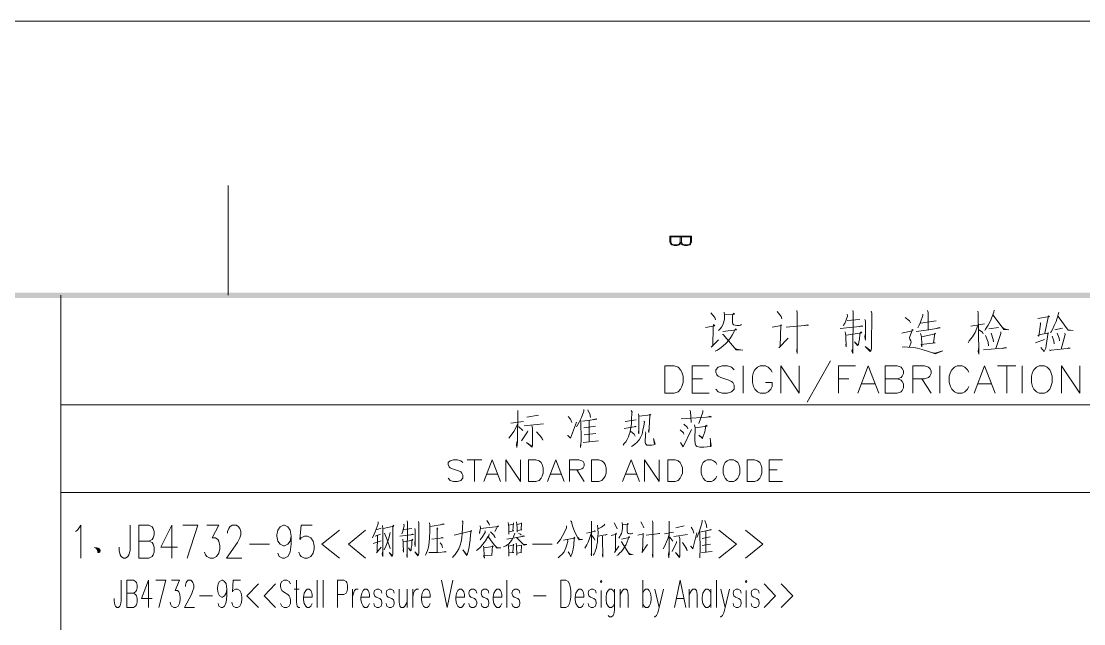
# Model space of a CAD drawing. Header units: millimetres. Extents: x 0 to 588, y 0 to 874.
# Drawn here: x 452.5 to 520.2, y 792.4 to 830.8 of the extents above; entities that cross this region are included whole.
import ezdxf

# ---------------------------------------------------------------- set-up
doc = ezdxf.new("R2010")
doc.units = ezdxf.units.MM
doc.layers.get('0').update_dxf_attribs({"lineweight": 18})

msp = doc.modelspace()

# ---------------------------------------------------------------- hatches: boundary and pattern name
for points in [[(580.623, 813.16), (580.623, 813.499), (6.985, 813.16)], [(580.623, 813.499), (6.985, 813.16), (6.985, 813.499)]]:
    msp.add_hatch(color=0).paths.add_polyline_path(points, flags=0)

# ---------------------------------------------------------------- linework, layer by layer
at = {"color": 0, "lineweight": 0}
for points in [[(587.608, 830.792), (0, 830.792)], [(465.688, 813.329), (465.688, 820.335)], [(495.236, 817.096), (493.839, 817.096)], [(494.58, 816.737), (494.496, 816.588), (494.432, 816.547), (494.305, 816.504), (494.115, 816.504), (493.966, 816.547), (493.903, 816.588), (493.839, 816.737), (493.839, 817.096)], [(495.173, 817.054), (493.903, 817.054)], [(494.496, 817.054), (494.496, 816.737), (494.432, 816.588), (494.305, 816.547), (494.115, 816.547), (493.966, 816.588), (493.903, 816.737), (493.903, 817.054)], [(495.236, 817.096), (495.236, 816.737), (495.173, 816.588), (495.11, 816.547), (494.961, 816.504), (494.771, 816.504), (494.644, 816.547), (494.58, 816.588), (494.496, 816.737)], [(495.173, 817.054), (495.173, 816.737), (495.11, 816.588), (494.961, 816.547), (494.771, 816.547), (494.644, 816.588), (494.58, 816.737), (494.58, 817.054)], [(455.02, 436.922), (455.02, 813.329)]]:
    msp.add_lwpolyline(points, dxfattribs=at)
at = {"color": 6, "lineweight": 0}
for points in [[(496.464, 812.207), (496.718, 811.911), (496.76, 811.762)], [(497.311, 812.25), (497.332, 812.059), (497.332, 811.826), (497.29, 811.635), (497.226, 811.445), (497.142, 811.297), (497.057, 811.191), (496.951, 811.086)], [(500.697, 812.292), (500.867, 812.08), (500.952, 811.974), (500.994, 811.826)], [(501.946, 812.355), (501.967, 812.207), (501.967, 809.625), (501.946, 809.815), (501.967, 810.027)], [(505.502, 812.355), (505.524, 812.25), (505.502, 809.625), (505.439, 809.794), (505.502, 809.942)], [(506.688, 812.313), (506.73, 812.186), (506.709, 810.069), (506.709, 809.942), (506.688, 809.837), (506.666, 809.794), (506.624, 809.752), (506.307, 810.069), (506.666, 809.794)], [(510.265, 812.355), (510.307, 812.229), (510.307, 811.149)], [(513.482, 812.313), (513.503, 812.186), (513.503, 812.101), (513.546, 809.773), (513.546, 809.583), (513.503, 809.752), (513.546, 810.027)], [(514.519, 812.376), (514.498, 812.25), (514.287, 811.699), (514.138, 811.424), (513.969, 811.17), (513.927, 811.086)], [(518.647, 812.25), (518.626, 812.165), (518.477, 811.657), (518.351, 811.403), (518.245, 811.149), (518.16, 811.001), (518.118, 810.958)], [(497.353, 812.08), (497.967, 812.123), (497.904, 812.186), (497.84, 812.016), (497.84, 811.572), (497.861, 811.509), (497.904, 811.445), (498.009, 811.424), (498.115, 811.403), (498.263, 811.403), (498.348, 811.424), (498.411, 811.466)], [(505.142, 812.123), (505.164, 811.995), (504.994, 811.53), (504.889, 811.403)], [(505.142, 811.721), (505.968, 811.784)], [(506.286, 811.784), (506.328, 811.678), (506.328, 810.472), (506.286, 810.683), (506.307, 810.832)], [(508.847, 811.911), (509.122, 811.699), (509.185, 811.572)], [(509.969, 812.123), (509.969, 812.038), (509.82, 811.615), (509.736, 811.424), (509.651, 811.255)], [(509.82, 811.551), (510.815, 811.699)], [(514.456, 812.059), (515.133, 811.149), (515.451, 811.127), (515.154, 811.191), (515.006, 811.318)], [(517.313, 811.847), (518.054, 811.974), (517.991, 812.016), (517.758, 810.916)], [(517.462, 811.572), (517.483, 811.551), (517.483, 811.487), (517.377, 810.726), (517.313, 810.768), (517.462, 810.832), (517.991, 810.916), (517.97, 810.958), (517.842, 810.133), (517.821, 809.964), (517.758, 809.837), (517.716, 809.752), (517.504, 810.006)], [(518.605, 811.974), (519.24, 811.106), (519.557, 811.086), (519.218, 811.127)], [(496.125, 811.276), (496.718, 811.382), (496.634, 811.466), (496.612, 811.276), (496.591, 810.112), (496.485, 810.027), (496.951, 810.493)], [(497.226, 811.022), (498.094, 811.127), (498.031, 811.191), (497.946, 811.022), (497.819, 810.789), (497.713, 810.619), (497.607, 810.472), (497.438, 810.281), (497.226, 810.09), (497.036, 809.942), (496.887, 809.837), (496.739, 809.773)], [(500.359, 811.297), (500.973, 811.403), (500.93, 811.445), (500.888, 810.069), (500.803, 809.985), (501.396, 810.598)], [(501.269, 811.297), (502.687, 811.424), (502.603, 811.445), (502.433, 811.403)], [(504.698, 811.212), (506.159, 811.361), (506.137, 811.361), (506.053, 811.382), (505.926, 811.318)], [(505.015, 811.001), (505.058, 810.746), (505.058, 810.704), (505.079, 810.048), (505.058, 810.175), (505.079, 810.302)], [(505.079, 810.789), (506.095, 810.937), (506.031, 811.001), (505.968, 810.832), (505.947, 810.535), (505.904, 810.344), (505.883, 810.197), (505.82, 810.133), (505.629, 810.366), (505.841, 810.154)], [(508.635, 810.916), (509.291, 811.064), (509.291, 811.149), (509.355, 811.106), (509.291, 811.086), (509.122, 810.641), (509.143, 810.535), (509.207, 810.429), (509.228, 810.344), (509.122, 810.048)], [(509.545, 811.022), (510.349, 811.127), (511.09, 811.255), (511.048, 811.276), (510.815, 811.212)], [(509.82, 810.895), (509.884, 810.683), (509.905, 810.217), (509.905, 810.048), (509.863, 810.197), (510.752, 810.302), (510.646, 810.302), (510.731, 810.916), (510.773, 810.873), (509.884, 810.683)], [(513.482, 811.403), (513.313, 810.958), (513.144, 810.683), (512.932, 810.429), (512.868, 810.302)], [(513.038, 811.361), (513.905, 811.509)], [(513.546, 811.127), (513.779, 810.98), (513.821, 810.873)], [(514.181, 811.191), (514.794, 811.276)], [(514.329, 810.916), (514.456, 810.514), (514.477, 810.366)], [(514.943, 811.001), (514.943, 810.895), (514.625, 809.942)], [(518.88, 811.233), (518.393, 811.127)], [(518.541, 810.916), (518.668, 810.598), (518.689, 810.429)], [(519.028, 810.916), (519.049, 810.832), (518.795, 809.9)], [(497.205, 810.832), (497.247, 810.832), (498.073, 809.857), (498.496, 809.837), (498.073, 809.9), (497.967, 809.985)], [(513.969, 810.768), (514.138, 810.344), (514.159, 810.112)], [(517.165, 810.302), (517.737, 810.514)], [(518.223, 810.726), (518.329, 810.429), (518.351, 810.238)], [(508.656, 810.027), (508.825, 810.048), (508.995, 810.027), (509.376, 810.006), (509.63, 809.964), (509.926, 809.879), (510.265, 809.773), (510.582, 809.667), (510.752, 809.604), (511.26, 809.794), (510.752, 809.646), (510.519, 809.688)], [(513.842, 809.857), (515.303, 809.985), (515.239, 810.006), (515.07, 809.942)], [(518.054, 809.857), (518.118, 809.815), (518.16, 809.837), (519.366, 809.964), (519.282, 809.985), (519.176, 809.942)], [(495.279, 807.085), (495.279, 808.841), (496.358, 808.841)], [(497.946, 808.587), (497.776, 808.757), (497.522, 808.841), (497.184, 808.841), (496.93, 808.757), (496.782, 808.587), (496.782, 808.418), (496.845, 808.249), (496.93, 808.164), (497.099, 808.08), (497.607, 807.91), (497.776, 807.826), (497.861, 807.762), (497.946, 807.593), (497.946, 807.339), (497.776, 807.169), (497.522, 807.085), (497.184, 807.085), (496.93, 807.169), (496.782, 807.339)], [(498.517, 808.841), (498.517, 807.085)], [(500.359, 808.418), (500.274, 808.587), (500.105, 808.757), (499.935, 808.841), (499.597, 808.841), (499.428, 808.757), (499.258, 808.587), (499.173, 808.418), (499.11, 808.164), (499.11, 807.762), (499.173, 807.508), (499.258, 807.339), (499.428, 807.169), (499.597, 807.085), (499.935, 807.085), (500.105, 807.169), (500.274, 807.339), (500.359, 807.508), (500.359, 807.762), (499.935, 807.762)], [(500.93, 807.085), (500.93, 808.841), (502.094, 807.085), (502.094, 808.841)], [(504.084, 809.159), (502.603, 806.513)], [(504.592, 807.085), (504.592, 808.841), (505.672, 808.841)], [(505.841, 807.085), (506.497, 808.841), (507.175, 807.085)], [(507.577, 807.085), (507.577, 808.841), (508.339, 808.841), (508.593, 808.757), (508.656, 808.672), (508.741, 808.503), (508.741, 808.334), (508.656, 808.164), (508.593, 808.08), (508.339, 807.995), (507.577, 807.995)], [(509.334, 807.085), (509.334, 808.841), (510.074, 808.841), (510.328, 808.757), (510.413, 808.672), (510.498, 808.503), (510.498, 808.334), (510.413, 808.164), (510.328, 808.08), (510.074, 807.995), (509.334, 807.995)], [(511.069, 808.841), (511.069, 807.085)], [(512.911, 808.418), (512.826, 808.587), (512.657, 808.757), (512.487, 808.841), (512.17, 808.841), (512, 808.757), (511.831, 808.587), (511.747, 808.418), (511.662, 808.164), (511.662, 807.762), (511.747, 807.508), (511.831, 807.339), (512, 807.169), (512.17, 807.085), (512.487, 807.085), (512.657, 807.169), (512.826, 807.339), (512.911, 807.508)], [(513.249, 807.085), (513.905, 808.841), (514.583, 807.085)], [(514.731, 808.841), (515.895, 808.841)], [(515.324, 808.841), (515.324, 807.085)], [(516.318, 808.841), (516.318, 807.085)], [(518.816, 807.085), (518.816, 808.841), (519.98, 807.085), (519.98, 808.841)], [(495.279, 807.995), (495.935, 807.995)], [(504.592, 807.995), (505.248, 807.995)], [(506.095, 807.678), (506.921, 807.678)], [(508.339, 807.995), (508.593, 807.91), (508.656, 807.826), (508.741, 807.678), (508.741, 807.423), (508.656, 807.254), (508.593, 807.169), (508.339, 807.085), (507.577, 807.085)], [(509.905, 807.995), (510.498, 807.085)], [(513.482, 807.678), (514.329, 807.678)], [(495.279, 807.085), (496.358, 807.085)], [(455.02, 806.344), (580.623, 806.344)], [(484.145, 805.984), (484.124, 803.994), (484.082, 803.635), (484.06, 803.825), (484.103, 804.037)], [(484.738, 805.561), (485.479, 805.688)], [(487.363, 805.603), (487.511, 805.434), (487.595, 805.222)], [(488.357, 806.048), (488.357, 805.942), (488.209, 805.54), (488.061, 805.244), (487.892, 804.947)], [(488.273, 805.307), (489.183, 805.434), (489.14, 805.455), (488.971, 805.412), (488.696, 805.349), (488.696, 803.994)], [(488.611, 806.026), (488.76, 805.709), (488.76, 805.645), (488.781, 805.54)], [(491.384, 805.984), (491.448, 805.879), (491.426, 805.815), (491.405, 805.434), (491.405, 805.18), (491.384, 804.99), (491.342, 804.799), (491.321, 804.63), (491.257, 804.46), (491.215, 804.312), (491.13, 804.143), (491.046, 803.994), (490.94, 803.888), (490.876, 803.783)], [(491.85, 805.773), (491.871, 805.645), (491.871, 804.503), (491.85, 804.587), (491.871, 804.777)], [(491.892, 805.624), (492.633, 805.709), (492.57, 805.751), (492.57, 805.666), (492.527, 804.862), (492.506, 804.587), (492.485, 804.672), (492.506, 804.777)], [(494.559, 805.455), (496.507, 805.582), (496.401, 805.624), (496.274, 805.561)], [(495.131, 806.005), (495.173, 805.921), (495.215, 805.222)], [(495.956, 805.984), (495.956, 805.879), (495.702, 805.159)], [(484.145, 805.159), (484.039, 804.926), (483.891, 804.651), (483.722, 804.418), (483.574, 804.227)], [(483.701, 805.18), (484.526, 805.285)], [(484.188, 804.968), (484.463, 804.714)], [(484.568, 805.011), (485.796, 805.137)], [(485.055, 805.011), (485.098, 804.883), (485.098, 803.74), (485.077, 803.656), (484.717, 803.952), (485.077, 803.698)], [(487.32, 804.376), (487.341, 804.396), (487.511, 804.227), (487.892, 805.244)], [(488.167, 805.349), (488.188, 804.079), (488.167, 803.825), (488.146, 803.635), (488.146, 803.804)], [(488.357, 804.883), (489.098, 804.99)], [(490.94, 804.841), (491.702, 804.968), (491.638, 804.968), (491.617, 804.947)], [(491.003, 805.285), (491.702, 805.392)], [(492.188, 805.307), (492.231, 805.244), (492.188, 805.011), (492.125, 804.736), (492.083, 804.481), (491.998, 804.312), (491.892, 804.122), (491.744, 803.952), (491.638, 803.867), (491.511, 803.762), (491.405, 803.698)], [(494.496, 804.756), (494.707, 804.566), (494.728, 804.481)], [(494.517, 803.952), (494.686, 803.677), (495.236, 804.777)], [(494.728, 805.116), (494.94, 804.926), (494.983, 804.82)], [(496.422, 804.227), (496.464, 803.888), (496.485, 803.74), (496.443, 803.698), (496.02, 803.656), (495.766, 803.656), (495.575, 803.698), (495.512, 803.762), (495.469, 803.867), (495.448, 804.143), (495.469, 804.883), (495.427, 805.074), (495.469, 804.883), (496.231, 804.99), (496.147, 805.053), (496.125, 804.883), (496.083, 804.63), (495.956, 804.291), (495.935, 804.206), (495.702, 804.418)], [(484.801, 804.693), (484.78, 804.63), (484.399, 804.058)], [(485.352, 804.63), (485.69, 804.248), (485.754, 804.101), (485.627, 804.333)], [(488.378, 804.439), (489.119, 804.523)], [(491.342, 804.672), (491.575, 804.481), (491.638, 804.354)], [(492.273, 804.63), (492.315, 804.545), (492.294, 804.481), (492.273, 803.952), (492.294, 803.888), (492.337, 803.825), (492.379, 803.783), (492.697, 803.783), (492.802, 803.804), (492.908, 803.846), (492.802, 804.206), (492.866, 803.825)], [(495.745, 804.376), (495.956, 804.248)], [(488.315, 803.952), (489.289, 804.058)], [(496.443, 804.037), (496.443, 803.719)], [(480.653, 802.661), (480.526, 802.788), (480.314, 802.851), (480.06, 802.851), (479.848, 802.788), (479.721, 802.661), (479.721, 802.534), (479.785, 802.386), (479.848, 802.322), (479.997, 802.259), (480.377, 802.132), (480.526, 802.068), (480.589, 801.984), (480.653, 801.857), (480.653, 801.666), (480.526, 801.518), (480.314, 801.455), (480.06, 801.455), (479.848, 801.518), (479.721, 801.666)], [(480.928, 802.851), (481.859, 802.851)], [(481.394, 802.851), (481.394, 801.455)], [(481.986, 801.455), (482.515, 802.851), (483.045, 801.455)], [(483.383, 801.455), (483.383, 802.851), (484.315, 801.455), (484.315, 802.851)], [(486.05, 801.455), (486.579, 802.851), (487.108, 801.455)], [(487.447, 801.455), (487.447, 802.851), (488.04, 802.851), (488.23, 802.788), (488.315, 802.725), (488.378, 802.598), (488.378, 802.449), (488.315, 802.322), (488.23, 802.259), (488.04, 802.196), (487.447, 802.196)], [(490.834, 801.455), (491.384, 802.851), (491.913, 801.455)], [(492.231, 801.455), (492.231, 802.851), (493.162, 801.455), (493.162, 802.851)], [(496.845, 802.534), (496.782, 802.661), (496.634, 802.788), (496.507, 802.851), (496.231, 802.851), (496.104, 802.788), (495.977, 802.661), (495.914, 802.534), (495.85, 802.322), (495.85, 801.984), (495.914, 801.793), (495.977, 801.666), (496.104, 801.518), (496.231, 801.455), (496.507, 801.455), (496.634, 801.518), (496.782, 801.666), (496.845, 801.793)], [(500.168, 801.455), (500.168, 802.851), (501.036, 802.851)], [(487.913, 802.196), (488.378, 801.455)], [(500.168, 802.196), (500.697, 802.196)], [(482.177, 801.92), (482.854, 801.92)], [(486.241, 801.92), (486.918, 801.92)], [(491.046, 801.92), (491.702, 801.92)], [(500.168, 801.455), (501.036, 801.455)], [(455.02, 800.756), (580.623, 800.756)], [(455.951, 798.28), (456.078, 798.364), (456.29, 798.682), (456.29, 796.565)], [(459.444, 798.682), (459.444, 797.073), (459.359, 796.777), (459.296, 796.671), (459.147, 796.565), (459.02, 796.565), (458.872, 796.671), (458.809, 796.777), (458.745, 797.073), (458.745, 797.285)], [(459.994, 796.565), (459.994, 798.682), (460.629, 798.682), (460.841, 798.576), (460.904, 798.47), (460.968, 798.28), (460.968, 798.068), (460.904, 797.877), (460.841, 797.772), (460.629, 797.666), (459.994, 797.666)], [(462.089, 798.682), (461.391, 797.285), (462.449, 797.285)], [(462.089, 798.682), (462.089, 796.565)], [(463.063, 796.565), (463.762, 798.682), (462.788, 798.682)], [(464.333, 798.682), (465.095, 798.682), (464.672, 797.877), (464.884, 797.877), (465.032, 797.772), (465.095, 797.666), (465.159, 797.369), (465.159, 797.179), (465.095, 796.883), (464.947, 796.671), (464.757, 796.565), (464.545, 796.565), (464.333, 796.671), (464.248, 796.777), (464.185, 796.967)], [(465.646, 798.173), (465.646, 798.28), (465.73, 798.47), (465.794, 798.576), (465.942, 798.682), (466.217, 798.682), (466.344, 798.576), (466.429, 798.47), (466.492, 798.28), (466.492, 798.068), (466.429, 797.877), (466.281, 797.581), (465.582, 796.565), (466.556, 796.565)], [(469.709, 797.983), (469.646, 797.666), (469.498, 797.475), (469.286, 797.369), (469.223, 797.369), (469.011, 797.475), (468.863, 797.666), (468.799, 797.983), (468.799, 798.068), (468.863, 798.364), (469.011, 798.576), (469.223, 798.682), (469.286, 798.682), (469.498, 798.576), (469.646, 798.364), (469.709, 797.983), (469.709, 797.475), (469.646, 796.967), (469.498, 796.671), (469.286, 796.565), (469.159, 796.565), (468.947, 796.671), (468.863, 796.883)], [(471.043, 798.682), (470.344, 798.682), (470.26, 797.772), (470.344, 797.877), (470.556, 797.983), (470.747, 797.983), (470.958, 797.877), (471.106, 797.666), (471.17, 797.369), (471.17, 797.179), (471.106, 796.883), (470.958, 796.671), (470.747, 796.565), (470.556, 796.565), (470.344, 796.671), (470.26, 796.777), (470.196, 796.967)], [(475.255, 798.894), (475.255, 798.766), (475.065, 798.258), (474.895, 797.877)], [(475.53, 798.661), (475.551, 798.449), (475.551, 796.671), (475.509, 796.819), (475.551, 797.03)], [(475.573, 798.47), (476.25, 798.618), (476.208, 798.682), (476.187, 798.513), (476.187, 796.819), (476.165, 796.735), (476.144, 796.671), (475.954, 796.946), (476.165, 796.713)], [(476.885, 798.745), (476.906, 798.639), (476.8, 798.237), (476.758, 798.131)], [(477.097, 798.957), (477.118, 798.851), (477.097, 796.607), (477.075, 796.756), (477.097, 796.883)], [(477.816, 798.915), (477.837, 798.809), (477.837, 796.883), (477.816, 796.777), (477.795, 796.756), (477.774, 796.713), (477.584, 796.988), (477.795, 796.756)], [(478.515, 798.83), (478.536, 798.661), (478.536, 798.28), (478.515, 797.898), (478.494, 797.581), (478.451, 797.285), (478.388, 797.073), (478.324, 796.904), (478.261, 796.756)], [(478.557, 798.597), (479.467, 798.745), (479.404, 798.766), (479.277, 798.703)], [(480.61, 798.957), (480.674, 798.872), (480.653, 798.894), (480.632, 798.513), (480.61, 798.153), (480.589, 797.898), (480.547, 797.624), (480.483, 797.412), (480.399, 797.179), (480.293, 797.009), (480.166, 796.798), (480.081, 796.713), (479.997, 796.607)], [(482.177, 798.978), (482.304, 798.787), (482.346, 798.682), (482.283, 798.851)], [(483.531, 798.851), (483.553, 798.724), (483.574, 798.576), (483.574, 798.11), (483.574, 798.258), (483.891, 798.322), (483.828, 798.322), (483.87, 798.83), (483.87, 798.745), (483.553, 798.682)], [(484.06, 798.894), (484.082, 798.745), (484.103, 798.47), (484.103, 798.237), (484.103, 798.343), (484.42, 798.385), (484.357, 798.385), (484.399, 798.83), (484.399, 798.787), (484.082, 798.724)], [(487.511, 798.957), (487.574, 798.915), (487.616, 798.703), (487.701, 798.449), (487.828, 798.153), (487.998, 797.835), (488.061, 797.75), (488.273, 797.772), (488.061, 797.793), (487.998, 797.898)], [(488.844, 798.935), (488.844, 796.713), (488.823, 796.798), (488.844, 796.946)], [(489.225, 798.682), (489.246, 798.47), (489.267, 798.153), (489.246, 797.983), (489.225, 797.793), (489.225, 797.602), (489.183, 797.433), (489.162, 797.242), (489.098, 797.094), (489.056, 796.946), (489.014, 796.84), (488.95, 796.756)], [(489.691, 798.745), (489.649, 798.682), (489.479, 798.555), (489.267, 798.449)], [(490.305, 798.83), (490.453, 798.555), (490.495, 798.449)], [(490.813, 798.851), (490.834, 798.682), (490.834, 798.513), (490.813, 798.322), (490.77, 798.153), (490.707, 798.046), (490.664, 797.962), (490.601, 797.856)], [(490.855, 798.703), (491.194, 798.745), (491.173, 798.809), (491.13, 798.661), (491.13, 798.28), (491.151, 798.216), (491.173, 798.153), (491.236, 798.153), (491.3, 798.131), (491.384, 798.131), (491.448, 798.153), (491.49, 798.173)], [(491.998, 798.894), (492.104, 798.703), (492.146, 798.618), (492.188, 798.513)], [(492.739, 798.957), (492.76, 798.83), (492.76, 796.607), (492.739, 796.756), (492.76, 796.946)], [(493.797, 798.935), (493.797, 796.946), (493.776, 796.586), (493.755, 796.777), (493.776, 796.988)], [(495.914, 798.999), (495.914, 798.894), (495.808, 798.513), (495.702, 798.195), (495.575, 797.898)], [(496.083, 798.978), (496.189, 798.682), (496.189, 798.597), (496.21, 798.513)], [(472.779, 798.364), (471.657, 797.475), (472.779, 796.565)], [(474.451, 798.364), (473.35, 797.475), (474.451, 796.565)], [(475.403, 798.11), (475.065, 797.983)], [(475.128, 798.385), (475.446, 798.491)], [(475.213, 798.004), (475.192, 796.967), (475.149, 796.904), (475.446, 797.285)], [(476.017, 798.216), (475.996, 798.11), (475.911, 797.793), (475.763, 797.39), (475.636, 797.115)], [(475.657, 798.173), (475.869, 797.644), (475.869, 797.624), (475.954, 797.39), (475.996, 797.264), (476.017, 797.179)], [(476.631, 797.983), (477.499, 798.089), (477.478, 798.089), (477.435, 798.11), (477.372, 798.068)], [(476.885, 798.406), (477.393, 798.47)], [(477.584, 798.47), (477.605, 798.364), (477.605, 797.327), (477.584, 797.517), (477.584, 797.624)], [(478.981, 798.513), (479.044, 798.427), (479.002, 798.449), (479.002, 796.946)], [(480.102, 798.046), (481.224, 798.322), (481.182, 798.343), (481.139, 798.068), (481.118, 797.75), (481.076, 797.454), (481.034, 797.179), (480.97, 796.925), (480.928, 796.777), (480.907, 796.735), (480.653, 797.115), (480.907, 796.777)], [(482.325, 798.131), (482.304, 798.004), (482.24, 797.941), (482.092, 797.687), (481.923, 797.475), (481.774, 797.285), (481.605, 797.137), (481.521, 797.073)], [(481.753, 798.639), (481.774, 798.491), (481.753, 798.385), (481.732, 798.258), (481.711, 798.153), (481.711, 798.237), (481.753, 798.364)], [(482.071, 798.322), (482.071, 798.216), (481.88, 797.919), (481.753, 797.75)], [(481.774, 798.47), (482.918, 798.597), (482.875, 798.639), (482.685, 798.28)], [(482.409, 798.258), (482.642, 798.026), (482.706, 797.877), (482.6, 798.068)], [(483.955, 798.173), (483.87, 797.941), (483.785, 797.772), (483.68, 797.624), (483.553, 797.475), (483.383, 797.369), (483.235, 797.306)], [(483.447, 797.793), (484.59, 797.983), (484.526, 798.004), (484.42, 797.983)], [(484.188, 798.153), (484.315, 798.11), (484.357, 798.068)], [(487.257, 798.639), (487.257, 798.513), (487.151, 798.28), (487.003, 798.004), (486.876, 797.772), (486.749, 797.624), (486.664, 797.517)], [(488.823, 798.153), (488.717, 797.835), (488.632, 797.602), (488.548, 797.433), (488.421, 797.221)], [(488.527, 798.173), (489.098, 798.301), (489.056, 798.322), (489.014, 798.28)], [(488.844, 798.046), (489.014, 797.835), (489.056, 797.729)], [(489.267, 797.983), (489.86, 798.089), (489.797, 798.089), (489.712, 798.046)], [(489.543, 797.983), (489.543, 797.877), (489.564, 796.628), (489.543, 796.756), (489.564, 796.904)], [(490.114, 798.026), (490.453, 798.11), (490.411, 798.173), (490.389, 798.026), (490.389, 797.03), (490.326, 796.946), (490.601, 797.348)], [(491.808, 798.046), (492.167, 798.131), (492.146, 798.153), (492.104, 796.988), (492.062, 796.925), (492.421, 797.454)], [(492.337, 798.046), (493.204, 798.153), (493.141, 798.153), (493.035, 798.131)], [(493.797, 798.11), (493.734, 797.877), (493.628, 797.624), (493.522, 797.369), (493.416, 797.179)], [(493.501, 798.131), (494.072, 798.237)], [(494.094, 797.962), (494.961, 798.089)], [(494.221, 798.513), (494.75, 798.639)], [(495.173, 797.327), (495.194, 797.348), (495.321, 797.179), (495.575, 798.195)], [(495.215, 798.555), (495.321, 798.385), (495.385, 798.173)], [(495.766, 798.322), (495.787, 797.03), (495.766, 796.777), (495.766, 796.586), (495.766, 796.756)], [(495.85, 798.258), (496.485, 798.385), (496.464, 798.406), (496.337, 798.364), (496.147, 798.322), (496.147, 796.946)], [(496.972, 798.364), (498.094, 797.475), (496.972, 796.565)], [(498.666, 798.364), (499.766, 797.475), (498.666, 796.565)], [(460.629, 797.666), (460.841, 797.581), (460.904, 797.475), (460.968, 797.285), (460.968, 796.967), (460.904, 796.777), (460.841, 796.671), (460.629, 796.565), (459.994, 796.565)], [(467.043, 797.475), (468.312, 797.475)], [(475.446, 797.687), (474.938, 797.517)], [(476.822, 797.793), (476.843, 797.581), (476.843, 797.538), (476.864, 796.967), (476.843, 797.094), (476.864, 797.179)], [(476.864, 797.624), (477.457, 797.729), (477.414, 797.793), (477.393, 797.624), (477.393, 797.39), (477.351, 797.221), (477.351, 797.094), (477.308, 797.052), (477.181, 797.242), (477.308, 797.073)], [(478.663, 797.793), (479.404, 797.877), (479.361, 797.898), (479.277, 797.877)], [(479.213, 797.56), (479.319, 797.433), (479.34, 797.327), (479.361, 797.242)], [(481.965, 797.348), (481.986, 797.242), (482.007, 796.713), (482.029, 796.565), (481.965, 796.713), (482.515, 796.756), (482.494, 796.756), (482.536, 797.369), (482.579, 797.327), (481.986, 797.242)], [(482.261, 797.962), (482.452, 797.687), (482.663, 797.412), (482.833, 797.221), (483.066, 797.242), (482.812, 797.264), (482.706, 797.369)], [(483.531, 797.454), (483.553, 797.327), (483.574, 797.03), (483.574, 796.692), (483.574, 796.904), (483.891, 796.946), (483.828, 796.925), (483.87, 797.475), (483.891, 797.433), (483.553, 797.348)], [(484.039, 797.538), (484.06, 797.369), (484.082, 796.756), (484.082, 796.883), (484.399, 796.925), (484.357, 796.925), (484.378, 797.412), (484.399, 797.412), (484.039, 797.348)], [(484.082, 797.877), (484.568, 797.412), (484.738, 797.454), (484.568, 797.454), (484.42, 797.517)], [(485.098, 797.475), (486.346, 797.475)], [(487.32, 797.772), (487.341, 797.644), (487.278, 797.433), (487.214, 797.242), (487.108, 796.988), (486.981, 796.819), (486.833, 796.692), (486.728, 796.586)], [(487.066, 797.729), (487.743, 797.856), (487.743, 797.919), (487.786, 797.877), (487.743, 797.835), (487.722, 797.433), (487.68, 797.157), (487.616, 796.883), (487.532, 796.692), (487.532, 796.649), (487.447, 796.84), (487.363, 796.988)], [(490.77, 797.793), (491.278, 797.898), (491.236, 797.962), (491.194, 797.793), (491.13, 797.624), (491.067, 797.454), (490.982, 797.327), (490.876, 797.157), (490.77, 797.009), (490.643, 796.883), (490.559, 796.777), (490.474, 796.735)], [(490.749, 797.624), (490.77, 797.624), (491.278, 796.798), (491.511, 796.777), (491.278, 796.84), (491.194, 796.925)], [(493.839, 797.919), (494.03, 797.666)], [(494.263, 797.644), (494.263, 797.581), (493.988, 797.009)], [(494.432, 797.962), (494.474, 797.835), (494.474, 796.692), (494.453, 796.607), (494.199, 796.925), (494.453, 796.649)], [(494.644, 797.581), (494.898, 797.2), (494.94, 797.052), (494.834, 797.285)], [(495.914, 797.835), (496.422, 797.941)], [(495.914, 797.39), (496.443, 797.475)], [(457.179, 797.264), (457.306, 797.242), (457.39, 797.221), (457.412, 797.2), (457.454, 797.179), (457.475, 797.157), (457.496, 797.115), (457.517, 797.094), (457.517, 797.052), (457.496, 796.967), (457.454, 796.925), (457.39, 796.925), (457.369, 796.967), (457.369, 797.009), (457.348, 797.073), (457.285, 797.2), (457.221, 797.242), (457.158, 797.264)], [(457.221, 797.242), (457.285, 797.242)], [(457.264, 797.221), (457.264, 797.242)], [(457.369, 797.221), (457.264, 797.221)], [(457.285, 797.242), (457.285, 797.179)], [(457.285, 797.2), (457.412, 797.2)], [(457.454, 797.179), (457.285, 797.179)], [(457.306, 797.137), (457.306, 797.221)], [(457.306, 797.157), (457.454, 797.157)], [(457.496, 797.115), (457.327, 797.115)], [(457.348, 797.221), (457.348, 797.094)], [(457.348, 797.094), (457.517, 797.094)], [(457.369, 796.967), (457.369, 797.221)], [(457.517, 797.052), (457.369, 797.052)], [(457.369, 797.009), (457.496, 797.009)], [(457.496, 796.967), (457.369, 796.967)], [(457.39, 797.2), (457.39, 796.925)], [(457.39, 796.925), (457.454, 796.925)], [(457.412, 796.925), (457.412, 797.2)], [(457.454, 797.179), (457.454, 796.925)], [(457.475, 796.946), (457.475, 797.157)], [(457.496, 797.115), (457.496, 797.009)], [(478.473, 796.925), (479.044, 796.946), (479.594, 796.988), (479.552, 797.009), (479.467, 796.988)], [(495.872, 796.925), (496.549, 797.009)], [(458.872, 795.168), (458.872, 793.855), (458.83, 793.602), (458.788, 793.517), (458.703, 793.433), (458.597, 793.433), (458.512, 793.517), (458.47, 793.602), (458.428, 793.855), (458.428, 794.004)], [(459.232, 793.433), (459.232, 795.168), (459.655, 795.168), (459.782, 795.083), (459.846, 795.02), (459.888, 794.851), (459.888, 794.681), (459.846, 794.512), (459.782, 794.427), (459.655, 794.342), (459.232, 794.342)], [(460.608, 795.168), (460.163, 794.004), (460.841, 794.004)], [(460.608, 795.168), (460.608, 793.433)], [(461.264, 793.433), (461.709, 795.168), (461.074, 795.168)], [(462.068, 795.168), (462.576, 795.168), (462.301, 794.512), (462.449, 794.512), (462.534, 794.427), (462.576, 794.342), (462.619, 794.089), (462.619, 793.919), (462.576, 793.686), (462.492, 793.517), (462.344, 793.433), (462.216, 793.433), (462.068, 793.517), (462.026, 793.602), (461.984, 793.771)], [(462.957, 794.766), (462.957, 794.851), (463, 795.02), (463.042, 795.083), (463.127, 795.168), (463.317, 795.168), (463.402, 795.083), (463.444, 795.02), (463.508, 794.851), (463.508, 794.681), (463.444, 794.512), (463.36, 794.258), (462.894, 793.433), (463.55, 793.433)], [(465.603, 794.597), (465.561, 794.342), (465.455, 794.173), (465.328, 794.089), (465.286, 794.089), (465.137, 794.173), (465.053, 794.342), (465.01, 794.597), (465.01, 794.681), (465.053, 794.935), (465.137, 795.083), (465.286, 795.168), (465.328, 795.168), (465.455, 795.083), (465.561, 794.935), (465.603, 794.597), (465.603, 794.173), (465.561, 793.771), (465.455, 793.517), (465.328, 793.433), (465.243, 793.433), (465.095, 793.517), (465.053, 793.686)], [(466.471, 795.168), (466.005, 795.168), (465.963, 794.427), (466.005, 794.512), (466.154, 794.597), (466.281, 794.597), (466.429, 794.512), (466.513, 794.342), (466.556, 794.089), (466.556, 793.919), (466.513, 793.686), (466.429, 793.517), (466.281, 793.433), (466.154, 793.433), (466.005, 793.517), (465.963, 793.602), (465.921, 793.771)], [(467.614, 794.935), (466.873, 794.173), (467.614, 793.433)], [(468.715, 794.935), (467.974, 794.173), (468.715, 793.433)], [(469.667, 794.935), (469.582, 795.083), (469.434, 795.168), (469.265, 795.168), (469.117, 795.083), (469.032, 794.935), (469.032, 794.766), (469.075, 794.597), (469.117, 794.512), (469.223, 794.427), (469.498, 794.258), (469.582, 794.173), (469.625, 794.089), (469.667, 793.919), (469.667, 793.686), (469.582, 793.517), (469.434, 793.433), (469.265, 793.433), (469.117, 793.517), (469.032, 793.686)], [(469.9, 794.597), (470.217, 794.597)], [(470.048, 795.168), (470.048, 793.771), (470.091, 793.517), (470.175, 793.433), (470.26, 793.433)], [(470.493, 794.089), (471.043, 794.089), (471.043, 794.258), (471.001, 794.427), (470.958, 794.512), (470.853, 794.597), (470.726, 794.597), (470.641, 794.512), (470.535, 794.342), (470.493, 794.089), (470.493, 793.919), (470.535, 793.686), (470.641, 793.517), (470.726, 793.433), (470.853, 793.433), (470.958, 793.517), (471.043, 793.686)], [(471.361, 795.168), (471.361, 793.433)], [(471.741, 795.168), (471.741, 793.433)], [(472.652, 793.433), (472.652, 795.168), (473.054, 795.168), (473.202, 795.083), (473.244, 795.02), (473.287, 794.851), (473.287, 794.597), (473.244, 794.427), (473.202, 794.342), (473.054, 794.258), (472.652, 794.258)], [(473.604, 794.597), (473.604, 793.433)], [(473.604, 794.089), (473.668, 794.342), (473.752, 794.512), (473.837, 794.597), (473.985, 794.597)], [(474.154, 794.089), (474.705, 794.089), (474.705, 794.258), (474.663, 794.427), (474.62, 794.512), (474.536, 794.597), (474.387, 794.597), (474.303, 794.512), (474.218, 794.342), (474.154, 794.089), (474.154, 793.919), (474.218, 793.686), (474.303, 793.517), (474.387, 793.433), (474.536, 793.433), (474.62, 793.517), (474.705, 793.686)], [(475.488, 794.342), (475.446, 794.512), (475.298, 794.597), (475.171, 794.597), (475.022, 794.512), (474.98, 794.342), (475.022, 794.173), (475.128, 794.089), (475.361, 794.004), (475.446, 793.919), (475.488, 793.771), (475.488, 793.686), (475.446, 793.517), (475.298, 793.433), (475.171, 793.433), (475.022, 793.517), (474.98, 793.686)], [(476.271, 794.342), (476.229, 794.512), (476.081, 794.597), (475.954, 794.597), (475.805, 794.512), (475.763, 794.342), (475.805, 794.173), (475.89, 794.089), (476.123, 794.004), (476.229, 793.919), (476.271, 793.771), (476.271, 793.686), (476.229, 793.517), (476.081, 793.433), (475.954, 793.433), (475.805, 793.517), (475.763, 793.686)], [(476.589, 794.597), (476.589, 793.771), (476.631, 793.517), (476.716, 793.433), (476.864, 793.433), (476.949, 793.517), (477.097, 793.771)], [(477.097, 794.597), (477.097, 793.433)], [(477.457, 794.597), (477.457, 793.433)], [(477.457, 794.089), (477.499, 794.342), (477.584, 794.512), (477.689, 794.597), (477.816, 794.597)], [(478.007, 794.089), (478.557, 794.089), (478.557, 794.258), (478.515, 794.427), (478.473, 794.512), (478.367, 794.597), (478.24, 794.597), (478.134, 794.512), (478.049, 794.342), (478.007, 794.089), (478.007, 793.919), (478.049, 793.686), (478.134, 793.517), (478.24, 793.433), (478.367, 793.433), (478.473, 793.517), (478.557, 793.686)], [(479.298, 795.168), (479.658, 793.433), (480.018, 795.168)], [(480.208, 794.089), (480.759, 794.089), (480.759, 794.258), (480.716, 794.427), (480.653, 794.512), (480.568, 794.597), (480.441, 794.597), (480.335, 794.512), (480.25, 794.342), (480.208, 794.089), (480.208, 793.919), (480.25, 793.686), (480.335, 793.517), (480.441, 793.433), (480.568, 793.433), (480.653, 793.517), (480.759, 793.686)], [(481.542, 794.342), (481.478, 794.512), (481.351, 794.597), (481.203, 794.597), (481.076, 794.512), (481.034, 794.342), (481.076, 794.173), (481.161, 794.089), (481.394, 794.004), (481.478, 793.919), (481.542, 793.771), (481.542, 793.686), (481.478, 793.517), (481.351, 793.433), (481.203, 793.433), (481.076, 793.517), (481.034, 793.686)], [(482.304, 794.342), (482.261, 794.512), (482.134, 794.597), (481.986, 794.597), (481.859, 794.512), (481.817, 794.342), (481.859, 794.173), (481.944, 794.089), (482.177, 794.004), (482.261, 793.919), (482.304, 793.771), (482.304, 793.686), (482.261, 793.517), (482.134, 793.433), (481.986, 793.433), (481.859, 793.517), (481.817, 793.686)], [(482.579, 794.089), (483.129, 794.089), (483.129, 794.258), (483.087, 794.427), (483.045, 794.512), (482.96, 794.597), (482.812, 794.597), (482.727, 794.512), (482.621, 794.342), (482.579, 794.089), (482.579, 793.919), (482.621, 793.686), (482.727, 793.517), (482.812, 793.433), (482.96, 793.433), (483.045, 793.517), (483.129, 793.686)], [(483.447, 795.168), (483.447, 793.433)], [(484.272, 794.342), (484.23, 794.512), (484.103, 794.597), (483.955, 794.597), (483.828, 794.512), (483.764, 794.342), (483.828, 794.173), (483.912, 794.089), (484.145, 794.004), (484.23, 793.919), (484.272, 793.771), (484.272, 793.686), (484.23, 793.517), (484.103, 793.433), (483.955, 793.433), (483.828, 793.517), (483.764, 793.686)], [(487.807, 794.089), (488.357, 794.089), (488.357, 794.258), (488.315, 794.427), (488.273, 794.512), (488.167, 794.597), (488.04, 794.597), (487.955, 794.512), (487.849, 794.342), (487.807, 794.089), (487.807, 793.919), (487.849, 793.686), (487.955, 793.517), (488.04, 793.433), (488.167, 793.433), (488.273, 793.517), (488.357, 793.686)], [(489.14, 794.342), (489.098, 794.512), (488.95, 794.597), (488.823, 794.597), (488.675, 794.512), (488.632, 794.342), (488.675, 794.173), (488.781, 794.089), (488.992, 794.004), (489.098, 793.919), (489.14, 793.771), (489.14, 793.686), (489.098, 793.517), (488.95, 793.433), (488.823, 793.433), (488.675, 793.517), (488.632, 793.686)], [(490.326, 794.342), (490.241, 794.512), (490.135, 794.597), (490.008, 794.597), (489.924, 794.512), (489.818, 794.342), (489.776, 794.089), (489.776, 793.919), (489.818, 793.686), (489.924, 793.517), (490.008, 793.433), (490.135, 793.433), (490.241, 793.517), (490.326, 793.686)], [(490.326, 794.597), (490.326, 793.263), (490.284, 793.009), (490.241, 792.924), (490.135, 792.84), (490.008, 792.84), (489.924, 792.924)], [(490.686, 794.597), (490.686, 793.433)], [(490.686, 794.258), (490.834, 794.512), (490.918, 794.597), (491.067, 794.597), (491.151, 794.512), (491.194, 794.258), (491.194, 793.433)], [(492.125, 795.168), (492.125, 793.433)], [(492.125, 794.342), (492.21, 794.512), (492.294, 794.597), (492.442, 794.597), (492.527, 794.512), (492.612, 794.342), (492.654, 794.089), (492.654, 793.919), (492.612, 793.686), (492.527, 793.517), (492.442, 793.433), (492.294, 793.433), (492.21, 793.517), (492.125, 793.686)], [(492.887, 794.597), (493.162, 793.433), (493.437, 794.597)], [(494.136, 793.433), (494.496, 795.168), (494.856, 793.433)], [(495.088, 794.597), (495.088, 793.433)], [(495.088, 794.258), (495.236, 794.512), (495.321, 794.597), (495.469, 794.597), (495.554, 794.512), (495.596, 794.258), (495.596, 793.433)], [(496.464, 794.342), (496.38, 794.512), (496.274, 794.597), (496.147, 794.597), (496.062, 794.512), (495.956, 794.342), (495.914, 794.089), (495.914, 793.919), (495.956, 793.686), (496.062, 793.517), (496.147, 793.433), (496.274, 793.433), (496.38, 793.517), (496.464, 793.686)], [(496.464, 794.597), (496.464, 793.433)], [(496.824, 795.168), (496.824, 793.433)], [(497.099, 794.597), (497.374, 793.433), (497.649, 794.597)], [(498.39, 794.342), (498.348, 794.512), (498.2, 794.597), (498.073, 794.597), (497.925, 794.512), (497.882, 794.342), (497.925, 794.173), (498.031, 794.089), (498.242, 794.004), (498.348, 793.919), (498.39, 793.771), (498.39, 793.686), (498.348, 793.517), (498.2, 793.433), (498.073, 793.433), (497.925, 793.517), (497.882, 793.686)], [(499.533, 794.342), (499.491, 794.512), (499.343, 794.597), (499.216, 794.597), (499.068, 794.512), (499.025, 794.342), (499.068, 794.173), (499.173, 794.089), (499.385, 794.004), (499.491, 793.919), (499.533, 793.771), (499.533, 793.686), (499.491, 793.517), (499.343, 793.433), (499.216, 793.433), (499.068, 793.517), (499.025, 793.686)], [(499.851, 794.935), (500.592, 794.173), (499.851, 793.433)], [(500.952, 794.935), (501.692, 794.173), (500.952, 793.433)], [(459.655, 794.342), (459.782, 794.258), (459.846, 794.173), (459.888, 794.004), (459.888, 793.771), (459.846, 793.602), (459.782, 793.517), (459.655, 793.433), (459.232, 793.433)], [(463.868, 794.173), (464.693, 794.173)], [(485.161, 794.173), (485.966, 794.173)], [(489.458, 794.512), (489.458, 793.433)], [(494.263, 794.004), (494.728, 794.004)], [(498.708, 794.512), (498.708, 793.433)], [(493.162, 793.433), (493.077, 793.094), (492.993, 792.924), (492.887, 792.84), (492.845, 792.84)], [(497.374, 793.433), (497.29, 793.094), (497.205, 792.924), (497.099, 792.84), (497.057, 792.84)]]:
    msp.add_lwpolyline(points, dxfattribs=at)
for points in [[(493.522, 807.085), (493.522, 808.841), (494.115, 808.841), (494.369, 808.757), (494.517, 808.587), (494.601, 808.418), (494.686, 808.164), (494.686, 807.762), (494.601, 807.508), (494.517, 807.339), (494.369, 807.169), (494.115, 807.085)], [(517.398, 808.841), (517.229, 808.757), (517.059, 808.587), (516.975, 808.418), (516.911, 808.164), (516.911, 807.762), (516.975, 807.508), (517.059, 807.339), (517.229, 807.169), (517.398, 807.085), (517.737, 807.085), (517.906, 807.169), (518.075, 807.339), (518.139, 807.508), (518.223, 807.762), (518.223, 808.164), (518.139, 808.418), (518.075, 808.587), (517.906, 808.757), (517.737, 808.841)], [(484.844, 801.455), (484.844, 802.851), (485.309, 802.851), (485.521, 802.788), (485.648, 802.661), (485.712, 802.534), (485.775, 802.322), (485.775, 801.984), (485.712, 801.793), (485.648, 801.666), (485.521, 801.518), (485.309, 801.455)], [(488.844, 801.455), (488.844, 802.851), (489.31, 802.851), (489.5, 802.788), (489.627, 802.661), (489.712, 802.534), (489.776, 802.322), (489.776, 801.984), (489.712, 801.793), (489.627, 801.666), (489.5, 801.518), (489.31, 801.455)], [(493.712, 801.455), (493.712, 802.851), (494.178, 802.851), (494.369, 802.788), (494.496, 802.661), (494.559, 802.534), (494.644, 802.322), (494.644, 801.984), (494.559, 801.793), (494.496, 801.666), (494.369, 801.518), (494.178, 801.455)], [(497.628, 802.851), (497.501, 802.788), (497.374, 802.661), (497.311, 802.534), (497.247, 802.322), (497.247, 801.984), (497.311, 801.793), (497.374, 801.666), (497.501, 801.518), (497.628, 801.455), (497.904, 801.455), (498.031, 801.518), (498.179, 801.666), (498.242, 801.793), (498.306, 801.984), (498.306, 802.322), (498.242, 802.534), (498.179, 802.661), (498.031, 802.788), (497.904, 802.851)], [(498.771, 801.455), (498.771, 802.851), (499.237, 802.851), (499.428, 802.788), (499.576, 802.661), (499.639, 802.534), (499.703, 802.322), (499.703, 801.984), (499.639, 801.793), (499.576, 801.666), (499.428, 801.518), (499.237, 801.455)], [(486.897, 793.433), (486.897, 795.168), (487.214, 795.168), (487.363, 795.083), (487.447, 794.935), (487.49, 794.766), (487.532, 794.512), (487.532, 794.089), (487.49, 793.855), (487.447, 793.686), (487.363, 793.517), (487.214, 793.433)], [(489.416, 795.083), (489.458, 795.02), (489.5, 795.083), (489.458, 795.168)], [(498.666, 795.083), (498.708, 795.02), (498.75, 795.083), (498.708, 795.168)]]:
    msp.add_lwpolyline(points, close=True, dxfattribs=at)

doc.saveas('drawing.dxf')
